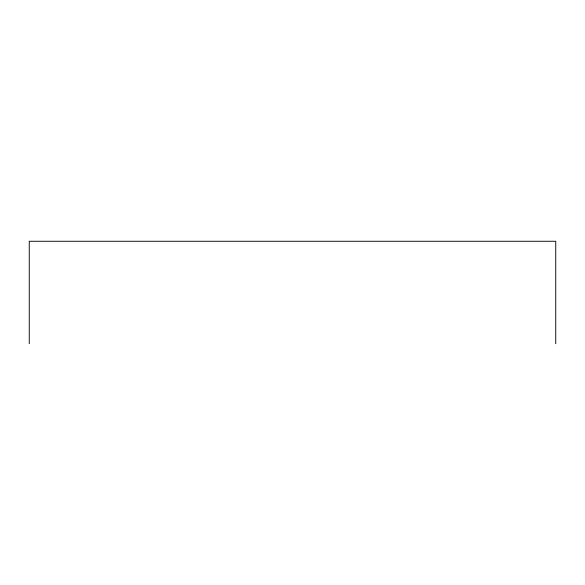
<?xml version="1.0" encoding="UTF-8"?>
<svg xmlns="http://www.w3.org/2000/svg" width="585" height="585" viewBox="0 0 585 585"><rect width="100%" height="100%" fill="white"/><g stroke="black" fill="none" stroke-linecap="round" stroke-linejoin="round"><path stroke-width="0.88" d="M555.75 343.731L555.75 241.269L29.25 241.269L29.25 343.731"/></g></svg>
